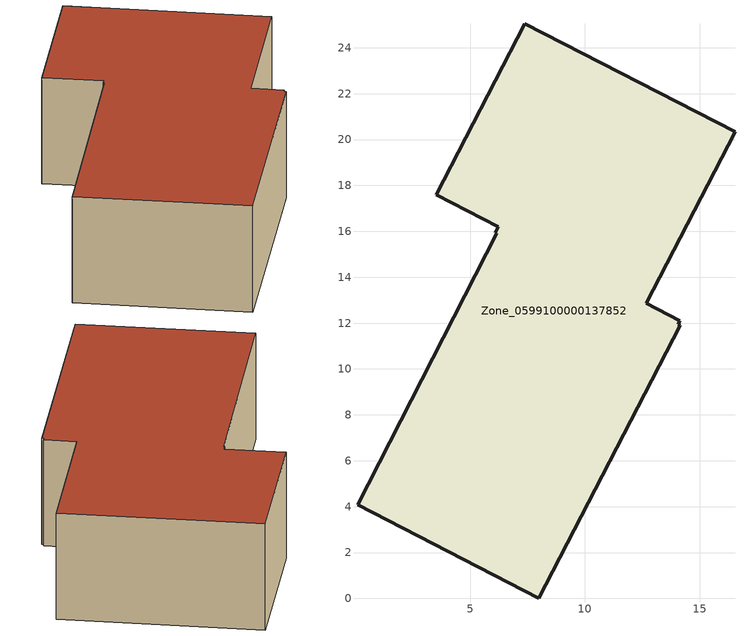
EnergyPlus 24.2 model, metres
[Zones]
Zone_0599100000137852
 floor ground (C_G): 14.06,11.96 14.15,11.91 8,0 0.09,4.09 6.16,15.91 6.1,15.94 6.23,16.19 3.52,17.59 7.38,25.05 16.54,20.34 12.68,12.86 14.14,12.1 z0.65
 wall outside (C_F): 16.54,20.34 7.38,25.05 3.52,17.59 6.23,16.19 6.1,15.94 6.16,15.91 0.09,4.09 8,0 14.15,11.91 14.06,11.96 14.14,12.1 12.68,12.86 16.54,20.34 z0.65:6.37
 roof outside (C_R): 14.15,11.91 14.06,11.96 14.14,12.1 12.68,12.86 16.54,20.34 7.38,25.05 3.52,17.59 6.23,16.19 6.1,15.94 6.16,15.91 0.09,4.09 8,0 z6.37
[BUILDING]
Pand.0599100000137852: North Axis=0; Terrain=City; Loads Convergence Tolerance Value=0.04; Temperature Convergence Tolerance Value=0.4; Solar Distribution=FullExterior; Maximum Number of Warmup Days=25; Minimum Number of Warmup Days=1
[Site:Location]
Rotterdam.The.Hague.AP_ZH_NLD Design_Conditions: Latitude=51.96; Longitude=4.45; Time Zone=1; Elevation=-4.5
[SITE:GROUNDTEMPERATURE:BUILDINGSURFACE]
18, 18, 18, 18, 18, 18, 18, 18, 18, 18, 18, 18
[MATERIAL] Thermal Absorptance=0.9; Solar Absorptance=0.7; Visible Absorptance=0.7
Name | Roughness | Thickness | Conductivity | Density | Specific Heat
G.D.1965-1974 | MediumSmooth | 0.15 | 0.882353 | 540 | 1210
F.D.1965-1974 | Rough | 0.3 | 0.697674 | 1920 | 840
R.D.1965-1974 | MediumRough | 0.2 | 0.232558 | 1500 | 1000
[CONSTRUCTION]
C_G: G.D.1965-1974
C_F: F.D.1965-1974
C_R: R.D.1965-1974
[ZONE]
Zone_0599100000137852: Type=1; Multiplier=1; Ceiling Height=Autocalculate; Volume=Autocalculate; Floor Area=autocalculate; Part of Total Floor Area=Yes
[ZONEINFILTRATION:DESIGNFLOWRATE]
Infil_Zone_0599100000137852: Zone or ZoneList or Space or SpaceList=Zone_0599100000137852; Schedule=AlwaysOn; Design Flow Rate Calculation Method=Flow/Area; Flow Rate per Floor Area=0.0042; Constant Term Coefficient=1; Temperature Term Coefficient=0; Velocity Term Coefficient=0; Velocity Squared Term Coefficient=0
[HVACTEMPLATE:ZONE:IDEALLOADSAIRSYSTEM]
Zone_0599100000137852: Maximum Heating Supply Air Temperature=50; Minimum Cooling Supply Air Temperature=13; Maximum Heating Supply Air Humidity Ratio=0.0156; Minimum Cooling Supply Air Humidity Ratio=0.0077; Heating Limit=NoLimit; Cooling Limit=NoLimit; Dehumidification Control Type=ConstantSensibleHeatRatio; Cooling Sensible Heat Ratio=0.7; Dehumidification Setpoint=60; Humidification Control Type=None; Humidification Setpoint=30; Outdoor Air Method=None; Outdoor Air Flow Rate per Person=0.00944; Outdoor Air Flow Rate per Zone Floor Area=0; Outdoor Air Flow Rate per Zone=0; Demand Controlled Ventilation Type=None; Outdoor Air Economizer Type=NoEconomizer; Heat Recovery Type=None; Sensible Heat Recovery Effectiveness=0.7; Latent Heat Recovery Effectiveness=0.65
[ZONECONTROL:THERMOSTAT]
ThermostatControl_Zone_0599100000137852: Zone or ZoneList=Zone_0599100000137852; Control Type Schedule=DualSetpointControlType; Control 1=Thermostat_Zone_0599100000137852; Temperature Difference Between Cutout And Setpoint=0
[THERMOSTATSETPOINT:DUALSETPOINT]
Thermostat_Zone_0599100000137852: Heating Setpoint Temperature Schedule=HeatingSetpoint_Zone_0599100000137852; Cooling Setpoint Temperature Schedule=CoolingSetpoint_Zone_0599100000137852
[SCHEDULE:COMPACT]
HeatingSetpoint_Zone_0599100000137852: Through: 12/31, For: AllDays, Until: 24:00, 21
CoolingSetpoint_Zone_0599100000137852: Through: 12/31, For: AllDays, Until: 24:00, 24
DualSetpointControlType: Through: 12/31, For: AllDays, Until: 24:00, 4
AlwaysOn: Through: 12/31, For: AllDays, Until: 24:00, 1
